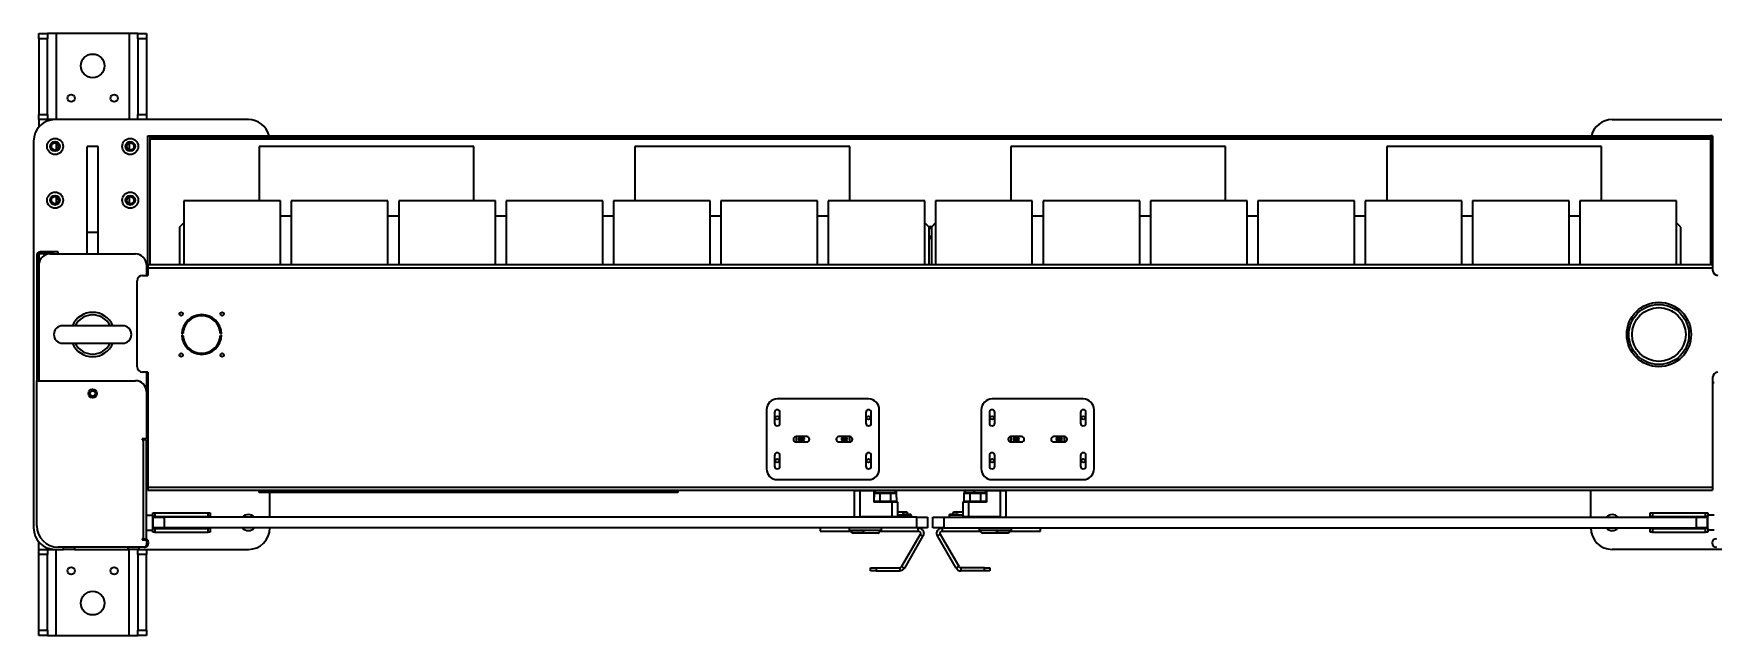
# Model space of a CAD drawing. Header units: millimetres. Extents: x 0 to 420, y 0 to 297.
# Drawn here: x 242.8 to 258.44, y 144.95 to 150.55 of the extents above; entities that cross this region are included whole.
import ezdxf

# ---------------------------------------------------------------- set-up
doc = ezdxf.new("R2010")
doc.units = ezdxf.units.MM

msp = doc.modelspace()

# ---------------------------------------------------------------- linework, layer by layer
at = {"color": 7, "linetype": 'Continuous', "lineweight": 35}
for p, q in [((242.847, 150.5473), (242.927, 150.5473)), ((242.847, 150.5003), (242.847, 150.5473)), ((242.927, 150.5003), (242.847, 150.5003)), ((242.847, 150.5003), (242.847, 149.7943)), ((242.927, 150.5473), (242.927, 150.5003)), ((243.007, 150.5473), (242.927, 150.5473)), ((242.927, 149.7943), (242.927, 150.5003)), ((243.687, 150.5473), (243.007, 150.5473)), ((243.007, 150.5473), (243.007, 149.7473)), ((243.767, 150.5473), (243.687, 150.5473)), ((243.687, 150.5473), (243.687, 149.7473)), ((243.767, 150.5473), (243.847, 150.5473)), ((243.767, 150.5003), (243.767, 150.5473)), ((243.847, 150.5003), (243.767, 150.5003)), ((243.767, 150.5003), (243.767, 149.7943)), ((243.847, 150.5473), (243.847, 150.5003)), ((243.847, 150.5003), (243.847, 149.7943)), ((242.847, 149.7943), (242.927, 149.7943)), ((242.847, 149.7473), (242.847, 149.7943)), ((242.847, 149.7473), (242.847, 149.6796)), ((242.997, 149.7473), (242.847, 149.7473)), ((242.927, 149.7943), (242.927, 149.7473)), ((244.797, 149.7473), (242.997, 149.7473)), ((243.767, 149.7943), (243.847, 149.7943)), ((243.767, 149.7473), (243.767, 149.7943)), ((243.847, 149.7943), (243.847, 149.7473)), ((257.497, 149.7473), (259.297, 149.7473)), ((242.797, 149.5473), (242.797, 145.9473)), ((243.862, 149.5973), (243.882, 149.5973)), ((243.862, 148.3973), (243.862, 149.5973)), ((243.882, 149.5973), (258.412, 149.5973)), ((243.882, 148.3973), (243.882, 149.5973)), ((243.882, 149.5773), (258.412, 149.5773)), ((243.882, 149.5673), (258.412, 149.5673)), ((258.432, 149.5973), (258.412, 149.5973)), ((258.412, 149.5973), (258.412, 148.3973)), ((258.432, 149.5973), (258.432, 148.3973)), ((243.007, 149.5412), (243.007, 149.5298)), ((243.007, 149.5298), (243.007, 149.4648)), ((243.007, 149.4648), (243.007, 149.4534)), ((243.397, 149.4973), (243.297, 149.4973)), ((243.297, 148.6973), (243.297, 149.4973)), ((243.397, 148.6973), (243.397, 149.4973)), ((243.687, 149.5412), (243.687, 149.5298)), ((243.687, 149.5298), (243.687, 149.4648)), ((243.687, 149.4648), (243.687, 149.4534)), ((244.897, 149.4973), (244.897, 148.9923)), ((246.897, 149.4973), (244.897, 149.4973)), ((246.897, 148.9923), (246.897, 149.4973)), ((248.397, 149.4973), (248.397, 148.9923)), ((250.397, 149.4973), (248.397, 149.4973)), ((250.397, 148.9923), (250.397, 149.4973)), ((253.897, 149.4973), (251.897, 149.4973)), ((251.897, 149.4973), (251.897, 148.9923)), ((253.897, 148.9923), (253.897, 149.4973)), ((257.397, 149.4973), (255.397, 149.4973)), ((255.397, 149.4973), (255.397, 148.9923)), ((257.397, 148.9923), (257.397, 149.4973)), ((243.007, 149.0412), (243.007, 149.0298)), ((243.007, 149.0298), (243.007, 148.9648)), ((243.007, 148.9648), (243.007, 148.9534)), ((243.687, 149.0412), (243.687, 149.0298)), ((243.687, 149.0298), (243.687, 148.9648)), ((243.687, 148.9648), (243.687, 148.9534)), ((245.097, 148.9923), (244.197, 148.9923)), ((244.197, 148.9923), (244.197, 148.3973)), ((245.097, 148.3973), (245.097, 148.9923)), ((246.097, 148.9923), (245.197, 148.9923)), ((245.197, 148.9923), (245.197, 148.3973)), ((246.097, 148.3973), (246.097, 148.9923)), ((247.097, 148.9923), (246.197, 148.9923)), ((246.197, 148.9923), (246.197, 148.3973)), ((247.097, 148.3973), (247.097, 148.9923)), ((248.097, 148.9923), (247.197, 148.9923)), ((247.197, 148.9923), (247.197, 148.3973)), ((248.097, 148.3973), (248.097, 148.9923)), ((248.197, 148.9923), (248.197, 148.3973)), ((249.097, 148.9923), (248.197, 148.9923)), ((249.097, 148.3973), (249.097, 148.9923)), ((249.197, 148.9923), (249.197, 148.3973)), ((250.097, 148.9923), (249.197, 148.9923)), ((250.097, 148.3973), (250.097, 148.9923)), ((251.097, 148.9923), (250.197, 148.9923)), ((250.197, 148.9923), (250.197, 148.3973)), ((251.097, 148.3973), (251.097, 148.9923)), ((251.197, 148.9923), (251.197, 148.3973)), ((252.097, 148.9923), (251.197, 148.9923)), ((252.097, 148.3973), (252.097, 148.9923)), ((252.197, 148.9923), (252.197, 148.3973)), ((253.097, 148.9923), (252.197, 148.9923)), ((253.097, 148.3973), (253.097, 148.9923)), ((254.097, 148.9923), (253.197, 148.9923)), ((253.197, 148.9923), (253.197, 148.3973)), ((254.097, 148.3973), (254.097, 148.9923)), ((255.097, 148.9923), (254.197, 148.9923)), ((254.197, 148.9923), (254.197, 148.3973)), ((255.097, 148.3973), (255.097, 148.9923)), ((255.197, 148.9923), (255.197, 148.3973)), ((256.097, 148.9923), (255.197, 148.9923)), ((256.097, 148.3973), (256.097, 148.9923)), ((256.197, 148.9923), (256.197, 148.3973)), ((257.097, 148.9923), (256.197, 148.9923)), ((257.097, 148.3973), (257.097, 148.9923)), ((258.097, 148.9923), (257.197, 148.9923)), ((257.197, 148.9923), (257.197, 148.3973)), ((258.097, 148.3973), (258.097, 148.9923)), ((244.197, 148.7873), (244.157, 148.7473)), ((245.197, 148.8473), (245.097, 148.8473)), ((246.197, 148.8473), (246.097, 148.8473)), ((247.197, 148.8473), (247.097, 148.8473)), ((248.197, 148.8473), (248.097, 148.8473)), ((249.197, 148.8473), (249.097, 148.8473)), ((250.197, 148.8473), (250.097, 148.8473)), ((251.137, 148.7473), (251.097, 148.7873)), ((251.197, 148.7873), (251.157, 148.7473)), ((252.197, 148.8473), (252.097, 148.8473)), ((253.197, 148.8473), (253.097, 148.8473)), ((254.197, 148.8473), (254.097, 148.8473)), ((255.197, 148.8473), (255.097, 148.8473)), ((256.197, 148.8473), (256.097, 148.8473)), ((257.197, 148.8473), (257.097, 148.8473)), ((258.137, 148.7473), (258.097, 148.7873)), ((243.397, 148.6973), (243.297, 148.6973)), ((243.297, 148.4973), (243.297, 148.6973)), ((243.397, 148.4973), (243.397, 148.6973)), ((244.157, 148.7473), (244.157, 148.3973)), ((251.147, 148.7508), (251.1349, 148.7494)), ((251.137, 148.3973), (251.137, 148.7473)), ((251.147, 148.7383), (251.137, 148.7371)), ((251.147, 148.7323), (251.137, 148.7308)), ((251.1592, 148.7494), (251.147, 148.7508)), ((251.157, 148.7371), (251.147, 148.7383)), ((251.157, 148.7308), (251.147, 148.7323)), ((251.157, 148.7473), (251.157, 148.3973)), ((258.137, 148.3973), (258.137, 148.7473)), ((242.827, 148.4873), (242.847, 148.4873)), ((242.827, 148.4873), (242.827, 147.3173)), ((242.847, 148.4873), (242.847, 147.3173)), ((242.857, 148.4973), (242.857, 148.5173)), ((242.977, 148.5173), (242.857, 148.5173)), ((242.977, 148.4973), (242.857, 148.4973)), ((242.947, 148.4973), (243.747, 148.4973)), ((242.977, 148.5173), (242.977, 148.4973)), ((243.027, 148.5173), (242.977, 148.5173)), ((243.027, 148.4973), (243.027, 148.5173)), ((242.847, 147.3173), (242.847, 148.3973)), ((243.812, 148.2973), (243.862, 148.2973)), ((243.847, 148.3973), (243.847, 148.2973)), ((243.862, 148.3973), (258.432, 148.3973)), ((243.862, 148.3973), (243.862, 148.3673)), ((243.862, 148.3673), (243.862, 148.2973)), ((243.862, 148.3673), (258.432, 148.3673)), ((258.432, 148.3973), (258.432, 148.3673)), ((258.432, 148.3673), (258.432, 148.3473)), ((243.762, 147.4473), (243.762, 148.2473)), ((243.627, 147.8288), (243.067, 147.8288)), ((243.067, 147.6658), (243.627, 147.6658)), ((244.1771, 147.7523), (244.1871, 147.7523)), ((244.1771, 147.7423), (244.1871, 147.7423)), ((244.537, 147.7523), (244.547, 147.7523)), ((244.537, 147.7423), (244.547, 147.7423)), ((243.862, 147.3973), (243.812, 147.3973)), ((243.847, 147.3973), (243.847, 147.2173)), ((243.862, 147.3973), (243.862, 146.3273)), ((242.827, 145.9673), (242.827, 147.3173)), ((242.827, 147.3173), (243.747, 147.3173)), ((243.847, 147.2973), (243.862, 147.2973)), ((243.847, 147.2173), (243.847, 146.7773)), ((258.432, 147.3473), (258.432, 146.3273)), ((258.447, 147.2973), (258.432, 147.2973)), ((249.622, 147.0473), (249.622, 146.4973)), ((250.572, 147.1473), (249.722, 147.1473)), ((250.672, 146.4973), (250.672, 147.0473)), ((251.622, 147.0473), (251.622, 146.4973)), ((252.572, 147.1473), (251.722, 147.1473)), ((252.672, 146.4973), (252.672, 147.0473)), ((249.697, 147.0223), (249.697, 146.9223)), ((249.747, 146.9223), (249.747, 147.0223)), ((250.547, 147.0223), (250.547, 146.9223)), ((250.597, 146.9223), (250.597, 147.0223)), ((251.697, 147.0223), (251.697, 146.9223)), ((251.747, 146.9223), (251.747, 147.0223)), ((252.547, 147.0223), (252.547, 146.9223)), ((252.597, 146.9223), (252.597, 147.0223)), ((243.847, 146.7773), (243.807, 146.7773)), ((243.807, 146.7773), (243.807, 146.7673)), ((243.807, 146.7673), (243.817, 146.7673)), ((243.817, 146.7773), (243.817, 146.7673)), ((243.817, 146.7673), (243.817, 145.8473)), ((243.847, 146.7673), (243.817, 146.7673)), ((243.847, 145.8473), (243.847, 146.7673)), ((249.897, 146.7973), (249.897, 146.7473)), ((249.997, 146.7973), (249.897, 146.7973)), ((249.897, 146.7473), (249.997, 146.7473)), ((249.9306, 146.7736), (249.9635, 146.7736)), ((249.9309, 146.7756), (249.9632, 146.7756)), ((250.397, 146.7973), (250.297, 146.7973)), ((250.297, 146.7473), (250.397, 146.7473)), ((250.3306, 146.7736), (250.3635, 146.7736)), ((250.3322, 146.7732), (250.3309, 146.774)), ((250.397, 146.7473), (250.397, 146.7973)), ((251.897, 146.7973), (251.897, 146.7473)), ((251.997, 146.7973), (251.897, 146.7973)), ((251.897, 146.7473), (251.997, 146.7473)), ((251.9306, 146.7736), (251.9635, 146.7736)), ((251.9634, 146.7742), (251.9621, 146.7737)), ((252.397, 146.7973), (252.297, 146.7973)), ((252.297, 146.7473), (252.397, 146.7473)), ((252.3306, 146.7736), (252.3635, 146.7736)), ((252.3309, 146.7756), (252.3632, 146.7756)), ((252.397, 146.7473), (252.397, 146.7973)), ((249.697, 146.6223), (249.697, 146.5223)), ((249.747, 146.5223), (249.747, 146.6223)), ((250.547, 146.6223), (250.547, 146.5223)), ((250.597, 146.5223), (250.597, 146.6223)), ((251.697, 146.6223), (251.697, 146.5223)), ((251.747, 146.5223), (251.747, 146.6223)), ((252.547, 146.6223), (252.547, 146.5223)), ((252.597, 146.5223), (252.597, 146.6223)), ((243.862, 146.3273), (258.432, 146.3273)), ((243.862, 146.3273), (243.862, 146.2973)), ((243.862, 146.2973), (258.432, 146.2973)), ((244.897, 146.2773), (244.897, 146.2973)), ((244.947, 146.2773), (244.897, 146.2773)), ((244.947, 146.2973), (244.947, 146.2773)), ((248.747, 146.2773), (244.947, 146.2773)), ((244.997, 146.0473), (244.997, 146.2773)), ((246.0918, 146.2773), (246.0918, 146.276)), ((246.0938, 146.2773), (246.0938, 146.276)), ((246.0943, 146.276), (246.0943, 146.2773)), ((246.1313, 146.276), (246.1313, 146.2773)), ((246.2111, 146.276), (246.2111, 146.2773)), ((247.1115, 146.276), (247.1115, 146.2773)), ((247.1134, 146.276), (247.1134, 146.2773)), ((247.1655, 146.2773), (247.1655, 146.276)), ((247.1662, 146.2773), (247.1662, 146.276)), ((247.3214, 146.276), (247.3214, 146.2773)), ((247.5706, 146.276), (247.5706, 146.2773)), ((247.6105, 146.2773), (247.6105, 146.276)), ((247.6146, 146.2773), (247.6146, 146.276)), ((247.7553, 146.276), (247.7553, 146.2773)), ((247.7561, 146.276), (247.7561, 146.2773)), ((247.8341, 146.276), (247.8341, 146.2773)), ((248.0622, 146.276), (248.0622, 146.2773)), ((248.0628, 146.276), (248.0628, 146.2773)), ((248.074, 146.2773), (248.074, 146.276)), ((248.188, 146.2773), (248.188, 146.276)), ((248.2969, 146.276), (248.2969, 146.2773)), ((248.3273, 146.2773), (248.3273, 146.276)), ((248.747, 146.2773), (248.747, 146.2973)), ((248.797, 146.2773), (248.747, 146.2773)), ((248.797, 146.2973), (248.797, 146.2773)), ((249.722, 146.3973), (250.572, 146.3973)), ((250.447, 146.2973), (250.442, 146.2923)), ((250.492, 146.2923), (250.442, 146.2923)), ((250.442, 146.0523), (250.442, 146.2923)), ((250.4941, 146.2973), (250.492, 146.2923)), ((250.492, 146.2923), (250.492, 146.0523)), ((250.622, 146.2923), (250.492, 146.2923)), ((250.622, 146.2923), (250.617, 146.2973)), ((250.622, 146.2923), (250.622, 146.1873)), ((250.6233, 146.2674), (250.622, 146.1973)), ((250.677, 146.2674), (250.6233, 146.2674)), ((250.6238, 146.2973), (250.6234, 146.2772)), ((250.6338, 146.2973), (250.6334, 146.2772)), ((250.6334, 146.2772), (250.8207, 146.2772)), ((250.677, 146.2723), (250.677, 146.2674)), ((250.677, 146.2723), (250.777, 146.2723)), ((250.777, 146.2674), (250.677, 146.2674)), ((250.677, 146.2674), (250.677, 146.1973)), ((250.777, 146.2723), (250.777, 146.2674)), ((250.777, 146.2674), (250.777, 146.1973)), ((250.8308, 146.2674), (250.777, 146.2674)), ((250.8203, 146.2973), (250.8207, 146.2772)), ((250.8303, 146.2973), (250.8306, 146.2772)), ((250.8308, 146.2674), (250.832, 146.1973)), ((251.462, 146.1973), (251.4633, 146.2674)), ((251.4633, 146.2674), (251.4638, 146.2709)), ((251.517, 146.2674), (251.4633, 146.2674)), ((251.4642, 146.2973), (251.4638, 146.2709)), ((251.4697, 146.2772), (251.47, 146.2973)), ((251.4721, 146.2973), (251.4719, 146.2772)), ((251.4719, 146.2772), (251.4723, 146.2772)), ((251.4723, 146.2772), (251.5557, 146.2772)), ((251.517, 146.2674), (251.517, 146.2723)), ((251.517, 146.2723), (251.617, 146.2723)), ((251.517, 146.1973), (251.517, 146.2674)), ((251.617, 146.2674), (251.517, 146.2674)), ((251.5305, 146.2723), (251.522, 146.2726)), ((251.522, 146.2726), (251.522, 146.2723)), ((251.5557, 146.2772), (251.5555, 146.2973)), ((251.5594, 146.2973), (251.5596, 146.2772)), ((251.5596, 146.2723), (251.5596, 146.2772)), ((251.5596, 146.2772), (251.6607, 146.2772)), ((251.617, 146.2723), (251.617, 146.2674)), ((251.617, 146.1973), (251.617, 146.2674)), ((251.6708, 146.2674), (251.617, 146.2674)), ((251.6603, 146.2973), (251.6607, 146.2772)), ((251.6706, 146.2772), (251.6703, 146.2973)), ((251.672, 146.1973), (251.6708, 146.2674)), ((251.672, 146.2923), (251.677, 146.2973)), ((251.802, 146.2923), (251.672, 146.2923)), ((251.672, 146.2923), (251.672, 146.1873)), ((251.722, 146.3973), (252.572, 146.3973)), ((251.802, 146.2923), (251.8, 146.2973)), ((251.802, 146.0523), (251.802, 146.2923)), ((251.852, 146.2923), (251.802, 146.2923)), ((251.847, 146.2973), (251.852, 146.2923)), ((251.852, 146.2923), (251.852, 146.0523)), ((257.297, 146.0473), (257.297, 146.2973)), ((258.432, 146.3273), (258.432, 146.2973)), ((250.622, 146.1973), (250.677, 146.1973)), ((250.622, 146.1923), (250.79, 146.1923)), ((250.792, 146.1873), (250.622, 146.1873)), ((250.677, 146.1973), (250.777, 146.1973)), ((250.677, 146.1923), (250.677, 146.1973)), ((250.777, 146.1973), (250.777, 146.1923)), ((250.777, 146.1973), (250.832, 146.1973)), ((250.79, 146.1923), (250.837, 146.1923)), ((250.79, 146.1923), (250.792, 146.1873)), ((250.842, 146.1873), (250.792, 146.1873)), ((250.792, 146.0523), (250.792, 146.1873)), ((250.832, 146.1923), (250.832, 146.1973)), ((250.837, 146.1923), (250.842, 146.1873)), ((250.842, 146.1873), (250.842, 146.0523)), ((251.457, 146.1923), (251.452, 146.1873)), ((251.502, 146.1873), (251.452, 146.1873)), ((251.452, 146.0523), (251.452, 146.1873)), ((251.457, 146.1923), (251.5041, 146.1923)), ((251.462, 146.1923), (251.462, 146.1973)), ((251.462, 146.1973), (251.517, 146.1973)), ((251.5041, 146.1923), (251.502, 146.1873)), ((251.502, 146.1873), (251.502, 146.0523)), ((251.672, 146.1873), (251.502, 146.1873)), ((251.5041, 146.1923), (251.672, 146.1923)), ((251.517, 146.1973), (251.517, 146.1923)), ((251.517, 146.1973), (251.617, 146.1973)), ((251.617, 146.1923), (251.617, 146.1973)), ((251.617, 146.1973), (251.672, 146.1973)), ((243.847, 146.0673), (243.907, 146.0673)), ((243.907, 146.0523), (243.907, 146.0873)), ((243.907, 146.0873), (243.927, 146.0873)), ((243.927, 146.0523), (243.907, 146.0523)), ((243.907, 145.9423), (243.907, 146.0523)), ((243.912, 145.9473), (243.912, 146.0473)), ((243.912, 146.0473), (244.012, 146.0473)), ((244.012, 145.9473), (243.912, 145.9473)), ((243.927, 146.0873), (243.927, 146.0523)), ((243.927, 146.0873), (244.422, 146.0873)), ((243.927, 146.0523), (244.422, 146.0523)), ((244.012, 146.0473), (244.012, 145.9473)), ((251.022, 146.0473), (244.012, 146.0473)), ((251.022, 145.9473), (244.012, 145.9473)), ((244.1795, 146.0473), (244.1795, 146.0523)), ((244.1795, 145.9423), (244.1795, 145.9473)), ((244.1995, 146.0523), (244.1995, 146.0473)), ((244.1995, 145.9473), (244.1995, 145.9423)), ((244.3245, 146.0473), (244.3245, 146.0523)), ((244.3245, 145.9423), (244.3245, 145.9473)), ((244.422, 146.0523), (244.422, 146.0873)), ((244.422, 146.0873), (244.442, 146.0873)), ((244.442, 146.0523), (244.422, 146.0523)), ((244.442, 146.0873), (244.442, 146.0523)), ((250.122, 145.9473), (250.122, 145.9173)), ((250.392, 145.9473), (250.392, 145.9273)), ((250.442, 146.0523), (250.447, 146.0473)), ((250.487, 146.0473), (250.492, 146.0523)), ((250.492, 146.0523), (250.792, 146.0523)), ((250.692, 145.9273), (250.692, 145.9473)), ((250.79, 146.0473), (250.792, 146.0523)), ((250.792, 146.0523), (250.842, 146.0523)), ((250.837, 146.0473), (250.842, 146.0523)), ((250.842, 146.0973), (250.9012, 146.0973)), ((250.9692, 146.0673), (250.842, 146.0673)), ((250.967, 146.0723), (250.8942, 146.0723)), ((250.9012, 146.0973), (250.9294, 146.0973)), ((250.972, 146.0673), (250.967, 146.0723)), ((250.972, 146.0673), (250.9692, 146.0673)), ((250.972, 146.0473), (250.972, 146.0673)), ((251.022, 145.9473), (251.022, 146.0473)), ((251.022, 146.0473), (251.122, 146.0473)), ((251.122, 145.9473), (251.022, 145.9473)), ((251.0354, 145.9173), (251.0354, 145.9473)), ((251.122, 146.0473), (251.122, 145.9473)), ((251.172, 145.9473), (251.172, 146.0473)), ((251.172, 146.0473), (251.272, 146.0473)), ((251.272, 145.9473), (251.172, 145.9473)), ((251.2586, 145.9473), (251.2586, 145.9173)), ((251.272, 146.0473), (251.272, 145.9473)), ((251.272, 146.0473), (258.282, 146.0473)), ((251.272, 145.9473), (258.282, 145.9473)), ((251.327, 146.0723), (251.322, 146.0673)), ((251.322, 146.0673), (251.322, 146.0473)), ((251.452, 146.0673), (251.322, 146.0673)), ((251.3999, 146.0723), (251.327, 146.0723)), ((251.3647, 146.0973), (251.3929, 146.0973)), ((251.3929, 146.0973), (251.452, 146.0973)), ((251.452, 146.0523), (251.502, 146.0523)), ((251.457, 146.0473), (251.452, 146.0523)), ((251.5041, 146.0473), (251.502, 146.0523)), ((251.502, 146.0523), (251.802, 146.0523)), ((251.602, 145.9473), (251.602, 145.9273)), ((251.802, 146.0523), (251.807, 146.0473)), ((251.847, 146.0473), (251.852, 146.0523)), ((251.902, 145.9273), (251.902, 145.9473)), ((252.172, 145.9173), (252.172, 145.9473)), ((257.852, 146.0523), (257.852, 146.0873)), ((257.852, 146.0873), (257.872, 146.0873)), ((257.872, 146.0523), (257.852, 146.0523)), ((257.872, 146.0873), (257.872, 146.0523)), ((257.872, 146.0873), (258.367, 146.0873)), ((257.872, 146.0523), (258.367, 146.0523)), ((257.9695, 146.0523), (257.9695, 146.0473)), ((257.9695, 145.9473), (257.9695, 145.9423)), ((258.0945, 146.0473), (258.0945, 146.0523)), ((258.0945, 145.9423), (258.0945, 145.9473)), ((258.1145, 146.0523), (258.1145, 146.0473)), ((258.1145, 145.9473), (258.1145, 145.9423)), ((258.282, 145.9473), (258.282, 146.0473)), ((258.282, 146.0473), (258.382, 146.0473)), ((258.382, 145.9473), (258.282, 145.9473)), ((258.367, 146.0523), (258.367, 146.0873)), ((258.367, 146.0873), (258.387, 146.0873)), ((258.387, 146.0523), (258.367, 146.0523)), ((258.382, 146.0473), (258.382, 145.9473)), ((258.387, 146.0873), (258.387, 146.0523)), ((258.447, 146.0673), (258.387, 146.0673)), ((258.387, 145.9423), (258.387, 146.0523)), ((242.847, 145.7473), (242.847, 145.815)), ((243.817, 145.8473), (243.807, 145.8473)), ((243.807, 145.8473), (243.807, 145.8373)), ((243.807, 145.8373), (243.847, 145.8373)), ((243.817, 145.8473), (243.847, 145.8473)), ((243.827, 145.8373), (243.827, 145.8473)), ((243.847, 145.9273), (243.907, 145.9273)), ((243.847, 145.8373), (243.847, 145.7873)), ((243.907, 145.9073), (243.907, 145.9423)), ((243.927, 145.9423), (243.907, 145.9423)), ((243.927, 145.9073), (243.907, 145.9073)), ((243.927, 145.9423), (243.927, 145.9073)), ((243.927, 145.9423), (244.422, 145.9423)), ((243.927, 145.9073), (244.422, 145.9073)), ((244.422, 145.9073), (244.422, 145.9423)), ((244.442, 145.9423), (244.422, 145.9423)), ((244.442, 145.9073), (244.422, 145.9073)), ((244.442, 145.9423), (244.442, 145.9073)), ((250.122, 145.9173), (250.4041, 145.9173)), ((250.392, 145.9273), (250.397, 145.9223)), ((250.392, 145.9273), (250.4233, 145.9273)), ((250.397, 145.9223), (250.5338, 145.9223)), ((250.5116, 145.8973), (250.422, 145.8973)), ((250.4233, 145.9273), (250.692, 145.9273)), ((250.662, 145.8973), (250.5116, 145.8973)), ((250.6796, 145.9173), (251.0354, 145.9173)), ((250.6842, 145.9223), (250.687, 145.9223)), ((250.687, 145.9223), (250.692, 145.9273)), ((251.0528, 145.8873), (250.8796, 145.5873)), ((251.0787, 145.8723), (250.9055, 145.5723)), ((251.0528, 145.8873), (251.0787, 145.8723)), ((251.2413, 145.8873), (251.2153, 145.8723)), ((251.3886, 145.5723), (251.2153, 145.8723)), ((251.4145, 145.5873), (251.2413, 145.8873)), ((251.2586, 145.9173), (251.6145, 145.9173)), ((251.602, 145.9273), (251.607, 145.9223)), ((251.602, 145.9273), (251.902, 145.9273)), ((251.607, 145.9223), (251.6099, 145.9223)), ((251.7825, 145.8973), (251.632, 145.8973)), ((251.7603, 145.9223), (251.897, 145.9223)), ((251.872, 145.8973), (251.7825, 145.8973)), ((251.8902, 145.9173), (252.172, 145.9173)), ((251.897, 145.9223), (251.902, 145.9273)), ((257.852, 145.9073), (257.852, 145.9423)), ((257.872, 145.9423), (257.852, 145.9423)), ((257.872, 145.9073), (257.852, 145.9073)), ((257.872, 145.9423), (257.872, 145.9073)), ((257.872, 145.9423), (258.367, 145.9423)), ((257.872, 145.9073), (258.367, 145.9073)), ((258.367, 145.9073), (258.367, 145.9423)), ((258.387, 145.9423), (258.367, 145.9423)), ((258.387, 145.9073), (258.367, 145.9073)), ((258.387, 145.9423), (258.387, 145.9073)), ((258.447, 145.9273), (258.387, 145.9273)), ((242.847, 145.7473), (242.997, 145.7473)), ((242.847, 145.7003), (242.847, 145.7473)), ((242.927, 145.7003), (242.847, 145.7003)), ((242.847, 144.9943), (242.847, 145.7003)), ((242.927, 145.7473), (242.927, 145.7003)), ((242.927, 144.9943), (242.927, 145.7003)), ((242.997, 145.7473), (243.077, 145.7473)), ((243.007, 144.9473), (243.007, 145.7473)), ((243.827, 145.7673), (243.027, 145.7673)), ((243.077, 145.7473), (243.077, 145.7673)), ((243.177, 145.7473), (243.077, 145.7473)), ((243.177, 145.7673), (243.177, 145.7473)), ((243.177, 145.7473), (243.677, 145.7473)), ((243.677, 145.7473), (243.677, 145.7673)), ((243.777, 145.7473), (243.677, 145.7473)), ((243.687, 144.9473), (243.687, 145.7473)), ((243.767, 145.7003), (243.767, 145.7473)), ((243.847, 145.7003), (243.767, 145.7003)), ((243.767, 145.7003), (243.767, 144.9943)), ((243.777, 145.7673), (243.777, 145.7473)), ((243.777, 145.7473), (244.797, 145.7473)), ((243.847, 145.7473), (243.847, 145.7003)), ((243.847, 144.9943), (243.847, 145.7003)), ((258.517, 145.7473), (257.497, 145.7473)), ((250.5911, 145.5473), (250.5911, 145.5773)), ((250.5911, 145.5773), (250.6432, 145.5773)), ((250.6432, 145.5473), (250.5911, 145.5473)), ((250.6432, 145.5773), (250.6432, 145.5473)), ((250.6432, 145.5773), (250.8622, 145.5773)), ((250.6432, 145.5473), (250.8622, 145.5473)), ((250.8622, 145.5773), (250.8622, 145.5473)), ((250.8796, 145.5873), (250.892, 145.5801)), ((250.892, 145.5801), (250.9055, 145.5723)), ((251.4145, 145.5873), (251.3886, 145.5723)), ((251.4319, 145.5773), (251.4319, 145.5473)), ((251.6509, 145.5773), (251.4319, 145.5773)), ((251.6509, 145.5473), (251.4319, 145.5473)), ((251.6509, 145.5473), (251.6509, 145.5773)), ((251.6509, 145.5773), (251.703, 145.5773)), ((251.703, 145.5473), (251.6509, 145.5473)), ((251.703, 145.5773), (251.703, 145.5473)), ((242.847, 144.9943), (242.927, 144.9943)), ((242.847, 144.9473), (242.847, 144.9943)), ((242.927, 144.9473), (242.847, 144.9473)), ((242.927, 144.9943), (242.927, 144.9473)), ((242.927, 144.9473), (243.007, 144.9473)), ((243.007, 144.9473), (243.687, 144.9473)), ((243.687, 144.9473), (243.767, 144.9473)), ((243.767, 144.9943), (243.847, 144.9943)), ((243.767, 144.9473), (243.767, 144.9943)), ((243.847, 144.9473), (243.767, 144.9473)), ((243.847, 144.9943), (243.847, 144.9473))]:
    msp.add_line(p, q, dxfattribs=at)
at = {"color": 7, "linetype": 'Continuous', "lineweight": 35, "flags": 128}
for points in [[(251.137, 148.6447), (251.147, 148.6438), (251.157, 148.6447)], [(258.0601, 147.9619), (258.058, 147.9632), (258.0538, 147.9655)], [(251.4634, 146.2772), (251.4636, 146.2772), (251.4637, 146.2772)]]:
    msp.add_lwpolyline(points, dxfattribs=at)
at = {"color": 7, "linetype": 'Continuous', "lineweight": 35}
for centre, radius in [((243.347, 150.2473), 0.11), ((243.147, 149.9473), 0.034), ((243.547, 149.9473), 0.034), ((242.997, 149.4973), 0.075), ((243.697, 149.4973), 0.075), ((242.997, 149.4973), 0.045), ((243.697, 149.4973), 0.045), ((242.997, 148.9973), 0.075), ((242.997, 148.9973), 0.045), ((243.697, 148.9973), 0.075), ((243.697, 148.9973), 0.045), ((257.932, 147.7473), 0.3), ((257.932, 147.7473), 0.28), ((257.932, 147.7472), 0.25), ((244.1711, 147.9382), 0.0165), ((244.553, 147.9382), 0.0165), ((244.1711, 147.5564), 0.0165), ((244.553, 147.5564), 0.0165), ((243.347, 147.1973), 0.04), ((243.347, 147.1973), 0.025), ((249.722, 146.9723), 0.0165), ((250.572, 146.9723), 0.0165), ((251.722, 146.9723), 0.0165), ((252.572, 146.9723), 0.0165), ((249.947, 146.7723), 0.025), ((249.947, 146.7723), 0.0165), ((250.347, 146.7723), 0.025), ((250.347, 146.7723), 0.0165), ((251.947, 146.7723), 0.025), ((251.947, 146.7723), 0.0165), ((252.347, 146.7723), 0.025), ((252.347, 146.7723), 0.0165), ((249.722, 146.5723), 0.0165), ((250.572, 146.5723), 0.0165), ((251.722, 146.5723), 0.0165), ((252.572, 146.5723), 0.0165), ((243.147, 145.5473), 0.034), ((243.547, 145.5473), 0.034), ((243.347, 145.2473), 0.11)]:
    msp.add_circle(centre, radius, dxfattribs=at)
for centre, radius, start, end in [((242.997, 149.5473), 0.2, 90, 180), ((244.797, 149.5473), 0.2, 14.47751, 90), ((257.497, 149.5473), 0.2, 90, 165.52249), ((242.997, 149.4973), 0.034, 287.10464, 72.89536), ((243.697, 149.4973), 0.034, 107.10464, 252.89536), ((242.997, 148.9973), 0.034, 287.10464, 72.89536), ((243.697, 148.9973), 0.034, 107.10464, 252.89536), ((251.147, 148.6973), 0.035, 253.39845, 286.60155), ((251.147, 148.6973), 0.041, 255.88302, 284.11698), ((242.857, 148.4873), 0.03, 90, 180), ((242.857, 148.4873), 0.01, 90, 180), ((242.947, 148.3973), 0.1, 90, 180), ((243.747, 148.3973), 0.1, 0, 90), ((243.812, 148.2473), 0.05, 90, 180), ((258.482, 148.3473), 0.05, 180, 270), ((243.067, 147.7473), 0.0815, 90, 270), ((243.347, 147.7473), 0.2059, 23.31769, 156.68231), ((243.347, 147.7473), 0.2058, 23.32934, 156.67066), ((243.347, 147.7473), 0.1815, 26.60783, 153.39217), ((243.627, 147.7473), 0.0815, 270, 90), ((244.362, 147.7473), 0.185, 1.54872, 178.45128), ((244.362, 147.7473), 0.175, 1.63725, 178.36275), ((243.347, 147.7473), 0.2059, 203.31769, 270), ((243.347, 147.7473), 0.2058, 203.32934, 270), ((243.347, 147.7473), 0.1815, 206.60783, 333.39217), ((243.347, 147.7473), 0.2059, 270, 336.68231), ((243.347, 147.7473), 0.2058, 270, 336.67066), ((244.362, 147.7473), 0.185, 181.54872, 358.45128), ((244.362, 147.7473), 0.175, 181.63725, 358.36275), ((243.812, 147.4473), 0.05, 180, 270), ((258.482, 147.3473), 0.05, 90, 180), ((243.747, 147.2173), 0.1, 0, 90), ((249.722, 147.0473), 0.1, 90, 180), ((249.722, 147.0223), 0.025, 0, 180), ((250.572, 147.0223), 0.025, 0, 180), ((250.572, 147.0473), 0.1, 0, 90), ((251.722, 147.0473), 0.1, 90, 180), ((251.722, 147.0223), 0.025, 0, 180), ((252.572, 147.0223), 0.025, 0, 180), ((252.572, 147.0473), 0.1, 0, 90), ((249.722, 146.9223), 0.025, 180, 0), ((250.572, 146.9223), 0.025, 180, 0), ((251.722, 146.9223), 0.025, 180, 0), ((252.572, 146.9223), 0.025, 180, 0), ((249.897, 146.7723), 0.025, 90, 270), ((249.997, 146.7723), 0.025, 270, 90), ((250.297, 146.7723), 0.025, 90, 270), ((250.397, 146.7723), 0.025, 270, 90), ((251.897, 146.7723), 0.025, 90, 270), ((251.997, 146.7723), 0.025, 270, 90), ((252.297, 146.7723), 0.025, 90, 270), ((252.397, 146.7723), 0.025, 270, 90), ((249.722, 146.6223), 0.025, 0, 180), ((250.572, 146.6223), 0.025, 0, 180), ((251.722, 146.6223), 0.025, 0, 180), ((252.572, 146.6223), 0.025, 0, 180), ((249.722, 146.4973), 0.1, 180, 270), ((249.722, 146.5223), 0.025, 180, 0), ((250.572, 146.5223), 0.025, 180, 0), ((250.572, 146.4973), 0.1, 270, 0), ((251.722, 146.4973), 0.1, 180, 270), ((251.722, 146.5223), 0.025, 180, 0), ((252.572, 146.5223), 0.025, 180, 0), ((252.572, 146.4973), 0.1, 270, 0), ((250.6283, 146.2673), 0.005, 90, 179), ((250.6284, 146.1339), 0.1434, 88.00162, 91.99838), ((250.8256, 146.1339), 0.1434, 88.00162, 91.99838), ((250.8258, 146.2673), 0.005, 1, 90), ((251.4683, 146.2673), 0.005, 90, 179), ((251.4677, 146.2768), 0.00456, 277.02488, 4.86566), ((251.5613, 146.2772), 0.00569, 179.97539, 217.69028), ((251.5598, 146.2761), 0.00376, 218.13225, 267.33855), ((251.6656, 146.1339), 0.1434, 88.00162, 91.99838), ((251.6658, 146.2673), 0.005, 1, 90), ((242.997, 145.9473), 0.2, 180, 270), ((243.027, 145.9673), 0.2, 180, 270), ((244.797, 145.9973), 0.075, 41.81031, 138.18969), ((244.797, 145.9973), 0.075, 221.81031, 270), ((244.797, 145.9973), 0.075, 270, 318.18969), ((244.797, 145.9473), 0.2, 270, 0), ((257.497, 145.9473), 0.2, 180, 270), ((257.497, 145.9973), 0.075, 41.81031, 138.18969), ((257.497, 145.9973), 0.075, 221.81031, 270), ((257.497, 145.9973), 0.075, 270, 318.18969), ((243.827, 145.8073), 0.04, 270, 90), ((258.467, 145.8073), 0.04, 90, 270), ((243.827, 145.7873), 0.02, 270, 0)]:
    msp.add_arc(centre, radius, start, end, dxfattribs=at)
for points, knots in [([(243.007, 149.4648), (243.0033, 149.464), (242.9959, 149.4625), (242.9847, 149.465), (242.9748, 149.4707), (242.9673, 149.4796), (242.9631, 149.4905), (242.9627, 149.502), (242.9661, 149.5128), (242.9727, 149.522), (242.9822, 149.5286), (242.9934, 149.5318), (243.002, 149.5312), (243.0064, 149.53), (243.007, 149.5298)], [0, 0, 0, 0, 0.0882074, 0.1763882, 0.2654961, 0.356808, 0.4482052, 0.5367375, 0.6231424, 0.710909, 0.8016816, 0.8933708, 0.9831195, 1, 1, 1, 1]), ([(243.687, 149.5298), (243.6907, 149.5306), (243.6981, 149.5321), (243.7094, 149.5296), (243.7193, 149.5239), (243.7268, 149.515), (243.731, 149.5041), (243.7313, 149.4926), (243.728, 149.4818), (243.7214, 149.4726), (243.7119, 149.466), (243.7007, 149.4628), (243.6921, 149.4634), (243.6877, 149.4646), (243.687, 149.4648)], [0, 0, 0, 0, 0.0882074, 0.1763882, 0.2654961, 0.356808, 0.4482052, 0.5367375, 0.6231424, 0.710909, 0.8016816, 0.8933708, 0.9831195, 1, 1, 1, 1]), ([(243.007, 148.9648), (243.0033, 148.964), (242.9959, 148.9625), (242.9847, 148.965), (242.9748, 148.9707), (242.9673, 148.9796), (242.9631, 148.9905), (242.9627, 149.002), (242.9661, 149.0128), (242.9727, 149.022), (242.9822, 149.0286), (242.9934, 149.0318), (243.002, 149.0312), (243.0064, 149.03), (243.007, 149.0298)], [0, 0, 0, 0, 0.0882074, 0.1763882, 0.2654961, 0.356808, 0.4482052, 0.5367375, 0.6231424, 0.710909, 0.8016816, 0.8933708, 0.9831195, 1, 1, 1, 1]), ([(243.687, 149.0298), (243.6907, 149.0306), (243.6981, 149.0321), (243.7094, 149.0296), (243.7193, 149.0239), (243.7268, 149.015), (243.731, 149.0041), (243.7313, 148.9926), (243.728, 148.9818), (243.7214, 148.9726), (243.7119, 148.966), (243.7007, 148.9628), (243.6921, 148.9634), (243.6877, 148.9646), (243.687, 148.9648)], [0, 0, 0, 0, 0.08820744, 0.17638819, 0.26549615, 0.35680804, 0.44820523, 0.53673755, 0.62314237, 0.71090905, 0.80168158, 0.89337079, 0.98311946, 1, 1, 1, 1]), ([(250.337, 146.7767), (250.3365, 146.7766), (250.3357, 146.7765), (250.3344, 146.7753), (250.3338, 146.7744), (250.3336, 146.7737), (250.3336, 146.7736)], [0, 0, 0, 0, 0.4862543, 0.7254662, 0.9664256, 1, 1, 1, 1]), ([(250.337, 146.7767), (250.3385, 146.7767), (250.3415, 146.7767), (250.351, 146.7767), (250.3594, 146.7767), (250.3626, 146.7767)], [0, 0, 0, 0, 0.3656355, 0.754944, 1, 1, 1, 1]), ([(251.9314, 146.7767), (251.9341, 146.7767), (251.9424, 146.7767), (251.9522, 146.7767), (251.9555, 146.7767), (251.9571, 146.7767)], [0, 0, 0, 0, 0.200155, 0.6142176, 1, 1, 1, 1]), ([(251.9605, 146.7736), (251.9604, 146.7739), (251.9601, 146.7746), (251.9594, 146.7756), (251.9583, 146.7765), (251.9575, 146.7766), (251.9571, 146.7767)], [0, 0, 0, 0, 0.11786126, 0.31012632, 0.58443641, 1, 1, 1, 1]), ([(250.6234, 146.2772), (250.6234, 146.2766), (250.6234, 146.2753), (250.6234, 146.2733), (250.6233, 146.2716), (250.6233, 146.2707), (250.6233, 146.2704)], [0, 0, 0, 0, 0.230467, 0.474602, 0.7977354, 1, 1, 1, 1]), ([(250.6233, 146.2704), (250.6233, 146.2702), (250.6233, 146.2698), (250.6233, 146.2694), (250.6234, 146.2695), (250.6234, 146.2695)], [0, 0, 0, 0, 0.2976632, 0.6855668, 1, 1, 1, 1]), ([(250.6283, 146.2723), (250.6283, 146.2723), (250.6284, 146.2724), (250.6289, 146.2727), (250.6298, 146.2733), (250.6312, 146.2744), (250.6325, 146.2754), (250.6332, 146.2765), (250.6334, 146.2769), (250.6334, 146.2771), (250.6334, 146.2772)], [0, 0, 0, 0, 0.1014687, 0.2245607, 0.3774774, 0.572185, 0.8475717, 0.9333994, 0.9686412, 1, 1, 1, 1]), ([(250.6283, 146.2723), (250.6289, 146.2723), (250.6299, 146.2723), (250.636, 146.2723), (250.6423, 146.2723), (250.6501, 146.2723), (250.6615, 146.2723), (250.6709, 146.2723), (250.677, 146.2723)], [0, 0, 0, 0, 0.2394568, 0.3683607, 0.5, 0.6316393, 0.7605432, 1, 1, 1, 1]), ([(250.8258, 146.2723), (250.8252, 146.2723), (250.8242, 146.2723), (250.8181, 146.2723), (250.8118, 146.2723), (250.804, 146.2723), (250.7926, 146.2723), (250.7832, 146.2723), (250.777, 146.2723)], [0, 0, 0, 0, 0.2394568, 0.3683607, 0.5, 0.6316393, 0.7605432, 1, 1, 1, 1]), ([(250.8207, 146.2772), (250.8207, 146.2771), (250.8207, 146.2769), (250.8209, 146.2765), (250.8216, 146.2754), (250.8229, 146.2744), (250.8242, 146.2733), (250.8251, 146.2727), (250.8257, 146.2724), (250.8258, 146.2723), (250.8258, 146.2723)], [0, 0, 0, 0, 0.0313425, 0.0665707, 0.1523766, 0.4276715, 0.6139024, 0.7685996, 0.8952108, 1, 1, 1, 1]), ([(250.8306, 146.2772), (250.8307, 146.2766), (250.8307, 146.2753), (250.8307, 146.2733), (250.8308, 146.2713), (250.8308, 146.2696), (250.8308, 146.2682), (250.8308, 146.2676), (250.8308, 146.2674), (250.8308, 146.2674), (250.8308, 146.2674)], [0, 0, 0, 0, 0.0950225, 0.1956803, 0.3289095, 0.4713376, 0.6264197, 0.7887852, 0.910055, 1, 1, 1, 1]), ([(250.8308, 146.2681), (250.8308, 146.2682), (250.8308, 146.2683), (250.8308, 146.2693), (250.8308, 146.2707), (250.8308, 146.2712)], [0, 0, 0, 0, 0.1948147, 0.6994232, 1, 1, 1, 1]), ([(251.4633, 146.2719), (251.4633, 146.2714), (251.4633, 146.2706), (251.4633, 146.2699), (251.4633, 146.2694), (251.4634, 146.2695), (251.4634, 146.2695)], [0, 0, 0, 0, 0.2853268, 0.5549734, 0.7983346, 1, 1, 1, 1]), ([(251.4638, 146.2709), (251.4638, 146.271), (251.464, 146.2723), (251.4651, 146.2743), (251.4668, 146.2761), (251.4685, 146.277), (251.4693, 146.2771), (251.4697, 146.2772)], [0, 0, 0, 0, 0.0569954, 0.4356175, 0.7458784, 0.8799228, 1, 1, 1, 1]), ([(251.4681, 146.2723), (251.4686, 146.2724), (251.4696, 146.2726), (251.4709, 146.2737), (251.4717, 146.2753), (251.4719, 146.2766), (251.4719, 146.2772)], [0, 0, 0, 0, 0.2438459, 0.5000039, 0.7592872, 1, 1, 1, 1]), ([(251.4693, 146.2737), (251.4693, 146.2737), (251.4693, 146.2737), (251.4693, 146.2737), (251.4693, 146.2737), (251.4693, 146.2737), (251.4693, 146.2737), (251.4693, 146.2737), (251.4693, 146.2736), (251.4692, 146.2735), (251.4692, 146.2734), (251.469, 146.273), (251.4686, 146.2725), (251.4683, 146.2724), (251.4681, 146.2723)], [0, 0, 0, 0, 0.00006951, 0.00019902, 0.00063846, 0.00224119, 0.00832333, 0.01656972, 0.03306127, 0.06603453, 0.13190231, 0.2630124, 0.52036514, 1, 1, 1, 1]), ([(251.4683, 146.2723), (251.4689, 146.2723), (251.4699, 146.2723), (251.476, 146.2723), (251.4823, 146.2723), (251.4901, 146.2723), (251.5015, 146.2723), (251.5109, 146.2723), (251.517, 146.2723)], [0, 0, 0, 0, 0.23945684, 0.36836066, 0.5, 0.63163934, 0.76054316, 1, 1, 1, 1]), ([(251.4697, 146.2772), (251.4697, 146.2769), (251.4697, 146.2762), (251.4697, 146.2753), (251.4695, 146.2745), (251.4694, 146.274), (251.4693, 146.2737)], [0, 0, 0, 0, 0.25, 0.5, 0.75, 1, 1, 1, 1]), ([(251.4719, 146.2772), (251.4716, 146.2772), (251.471, 146.2772), (251.4701, 146.2772), (251.4697, 146.2772)], [0, 0, 0, 0, 0.5126668, 1, 1, 1, 1]), ([(251.522, 146.2726), (251.5187, 146.2726), (251.5141, 146.2725), (251.5098, 146.2723), (251.5087, 146.2723)], [0, 0, 0, 0, 0.7432684, 1, 1, 1, 1]), ([(251.5596, 146.2772), (251.5592, 146.2772), (251.5584, 146.2772), (251.5573, 146.2772), (251.5563, 146.2772), (251.5559, 146.2772), (251.5557, 146.2772)], [0, 0, 0, 0, 0.2832862, 0.5375795, 0.7715783, 1, 1, 1, 1]), ([(251.617, 146.2723), (251.6232, 146.2723), (251.6326, 146.2723), (251.644, 146.2723), (251.6518, 146.2723), (251.6581, 146.2723), (251.6642, 146.2723), (251.6652, 146.2723), (251.6658, 146.2723)], [0, 0, 0, 0, 0.2394568, 0.3683607, 0.5, 0.6316393, 0.7605432, 1, 1, 1, 1]), ([(251.6607, 146.2772), (251.6607, 146.2771), (251.6607, 146.2769), (251.6609, 146.2765), (251.6616, 146.2754), (251.6629, 146.2744), (251.6642, 146.2733), (251.6651, 146.2727), (251.6657, 146.2724), (251.6658, 146.2723), (251.6658, 146.2723)], [0, 0, 0, 0, 0.03134544, 0.06655493, 0.15224493, 0.42744271, 0.6137636, 0.76852756, 0.89518376, 1, 1, 1, 1]), ([(251.6708, 146.2674), (251.6708, 146.2674), (251.6708, 146.2674), (251.6708, 146.2682), (251.6708, 146.2696), (251.6708, 146.2713), (251.6707, 146.2733), (251.6707, 146.2753), (251.6707, 146.2766), (251.6706, 146.2772)], [0, 0, 0, 0, 0.2112301, 0.373405, 0.5288101, 0.6709487, 0.8044351, 0.9049066, 1, 1, 1, 1]), ([(251.6708, 146.2681), (251.6708, 146.2682), (251.6708, 146.2683), (251.6708, 146.2693), (251.6708, 146.2707), (251.6708, 146.2712)], [0, 0, 0, 0, 0.194415, 0.7004148, 1, 1, 1, 1]), ([(250.8942, 146.0723), (250.8953, 146.0768), (250.8976, 146.0856), (250.9, 146.0935), (250.9012, 146.0973)], [0, 0, 0, 0, 0.5123271, 1, 1, 1, 1]), ([(250.9294, 146.0973), (250.9297, 146.0964), (250.9321, 146.0887), (250.9343, 146.08), (250.9363, 146.0723)], [0, 0, 0, 0, 0.1200146, 1, 1, 1, 1]), ([(251.3577, 146.0723), (251.3589, 146.0768), (251.3612, 146.0856), (251.3635, 146.0935), (251.3647, 146.0973)], [0, 0, 0, 0, 0.5123271, 1, 1, 1, 1]), ([(251.3929, 146.0973), (251.3932, 146.0964), (251.3956, 146.0887), (251.3979, 146.08), (251.3999, 146.0723)], [0, 0, 0, 0, 0.1200146, 1, 1, 1, 1]), ([(250.422, 145.8973), (250.4211, 145.8982), (250.4135, 145.9059), (250.4063, 145.9146), (250.3999, 145.9223)], [0, 0, 0, 0, 0.1200146, 1, 1, 1, 1]), ([(250.5338, 145.9223), (250.5301, 145.9178), (250.5229, 145.909), (250.5153, 145.9011), (250.5116, 145.8973)], [0, 0, 0, 0, 0.5123271, 1, 1, 1, 1]), ([(250.662, 145.8973), (250.663, 145.8982), (250.6706, 145.9059), (250.6778, 145.9146), (250.6842, 145.9223)], [0, 0, 0, 0, 0.1200146, 1, 1, 1, 1]), ([(251.6099, 145.9223), (251.6136, 145.9178), (251.6208, 145.909), (251.6284, 145.9011), (251.632, 145.8973)], [0, 0, 0, 0, 0.5123271, 1, 1, 1, 1]), ([(251.7825, 145.8973), (251.7815, 145.8982), (251.7739, 145.9059), (251.7667, 145.9146), (251.7603, 145.9223)], [0, 0, 0, 0, 0.1200146, 1, 1, 1, 1]), ([(251.8942, 145.9223), (251.8905, 145.9178), (251.8833, 145.909), (251.8757, 145.9011), (251.872, 145.8973)], [0, 0, 0, 0, 0.5123271, 1, 1, 1, 1]), ([(250.8796, 145.5873), (250.8782, 145.5854), (250.8755, 145.5817), (250.8693, 145.578), (250.8646, 145.5775), (250.8622, 145.5773)], [0, 0, 0, 0, 0.3296421, 0.6592841, 1, 1, 1, 1]), ([(250.9055, 145.5723), (250.9026, 145.5681), (250.8963, 145.5592), (250.882, 145.5504), (250.8699, 145.5474), (250.8633, 145.5473), (250.8622, 145.5473)], [0, 0, 0, 0, 0.2944437, 0.617633, 0.9408238, 1, 1, 1, 1]), ([(251.3886, 145.5723), (251.3915, 145.5681), (251.3977, 145.5593), (251.4118, 145.5505), (251.424, 145.5475), (251.4307, 145.5473), (251.4319, 145.5473)], [0, 0, 0, 0, 0.2911278, 0.6120502, 0.9345264, 1, 1, 1, 1]), ([(251.4145, 145.5873), (251.4159, 145.5855), (251.4185, 145.5818), (251.4247, 145.5781), (251.4294, 145.5776), (251.4319, 145.5773)], [0, 0, 0, 0, 0.31927292, 0.63825547, 1, 1, 1, 1])]:
    msp.add_open_spline(points, degree=3, knots=knots, dxfattribs=at)
for points in [[(251.0354, 145.9473), (251.0398, 145.947), (251.0485, 145.9463), (251.0607, 145.9411), (251.0712, 145.9331), (251.0792, 145.9226), (251.0843, 145.9104), (251.086, 145.8973), (251.0844, 145.8841), (251.0806, 145.8762), (251.0787, 145.8723)], [(251.2153, 145.8723), (251.2135, 145.8762), (251.2097, 145.8841), (251.2081, 145.8973), (251.2098, 145.9104), (251.2149, 145.9226), (251.2229, 145.9331), (251.2334, 145.9411), (251.2456, 145.9463), (251.2543, 145.947), (251.2586, 145.9473)], [(251.0354, 145.9173), (251.0372, 145.9172), (251.0407, 145.9169), (251.0456, 145.9148), (251.0497, 145.9116), (251.053, 145.9074), (251.055, 145.9025), (251.0557, 145.8973), (251.055, 145.892), (251.0535, 145.8889), (251.0528, 145.8873)], [(251.2413, 145.8873), (251.2406, 145.8889), (251.2391, 145.892), (251.2384, 145.8973), (251.2391, 145.9025), (251.2411, 145.9074), (251.2443, 145.9116), (251.2485, 145.9148), (251.2534, 145.9169), (251.2569, 145.9172), (251.2586, 145.9173)]]:
    msp.add_open_spline(points, degree=3, dxfattribs=at)

doc.saveas('drawing.dxf')
